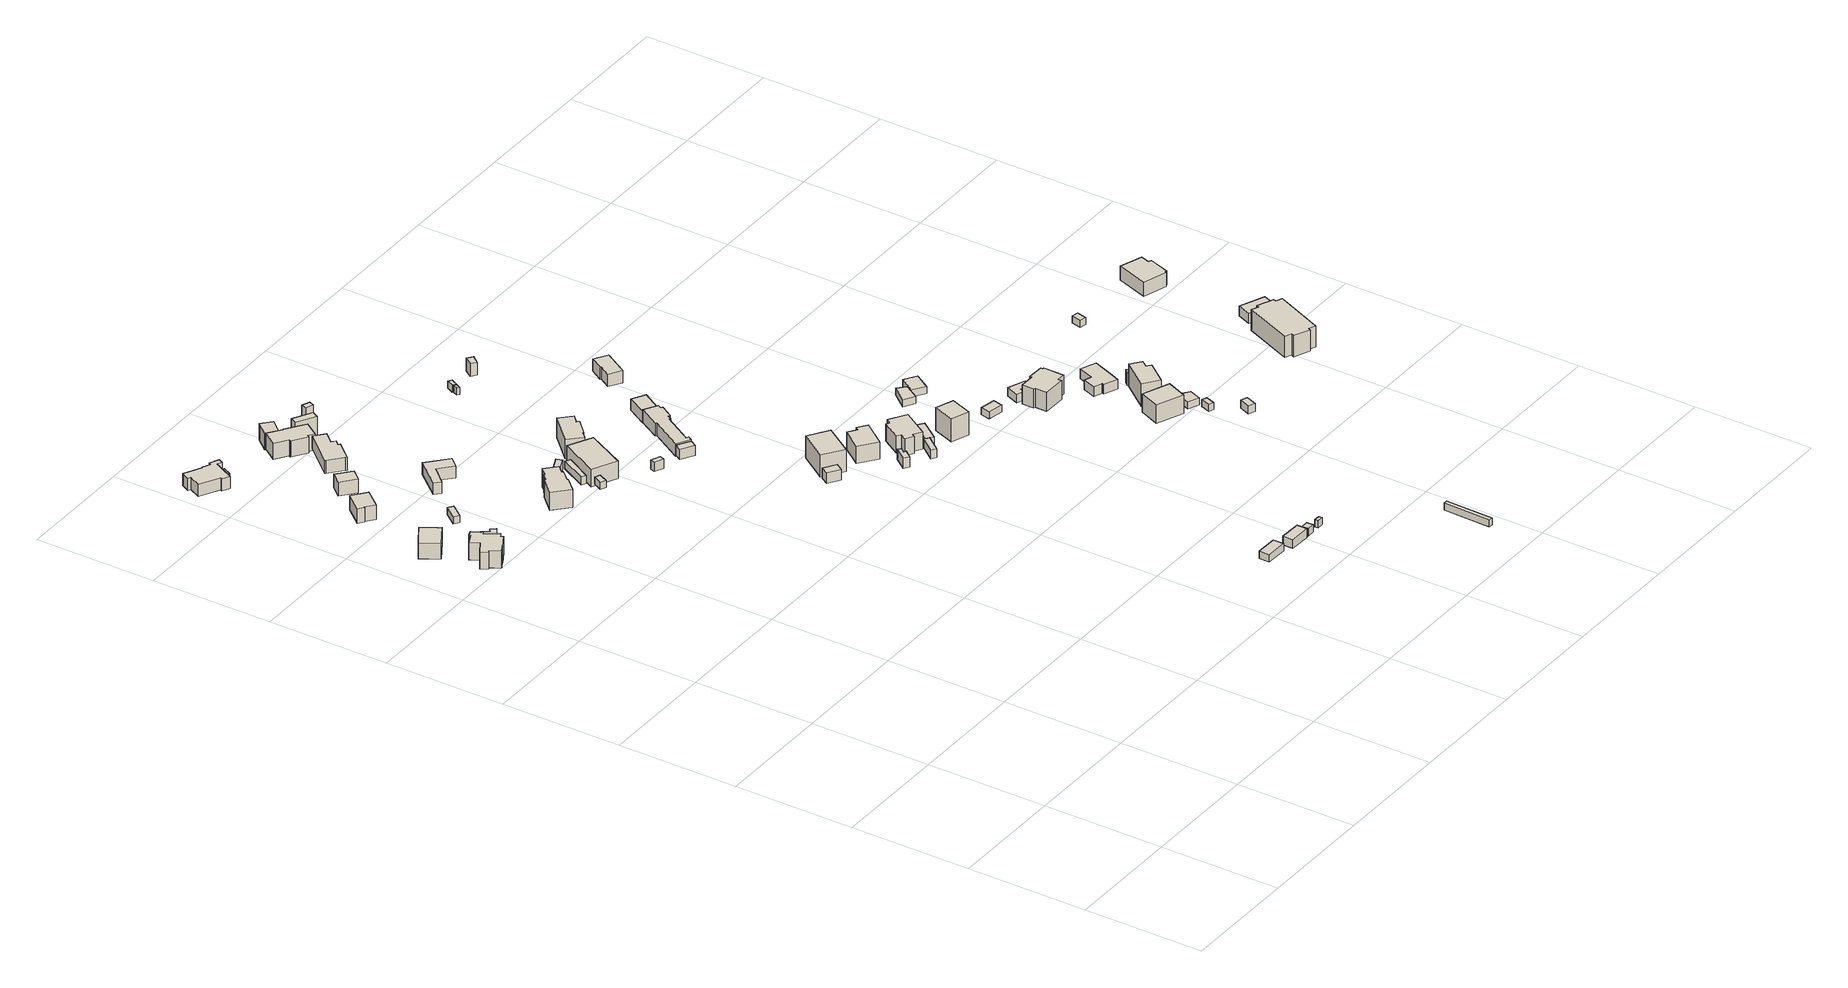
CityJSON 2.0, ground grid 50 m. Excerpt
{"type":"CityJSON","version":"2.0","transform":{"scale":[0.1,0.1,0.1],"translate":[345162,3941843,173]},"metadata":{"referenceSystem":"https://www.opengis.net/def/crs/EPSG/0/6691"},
"CityObjects":{
"building1":{"type":"Building","attributes":{"usage":"411","measuredHeight":7.3,"storeysAboveGround":2,"BuildingIDAttribute.prefecture":"14","BuildingIDAttribute.city":"14151","BuildingDetailAttribute.totalFloorArea":168.56,"BuildingDetailAttribute.buildingFootprintArea":84.28,"BuildingDetailAttribute.buildingStructureType":"610","BuildingDetailAttribute.buildingStructureOrgType":"2","BuildingDetailAttribute.orgUsage":"10","BuildingDetailAttribute.surveyYear":2015,"BuildingLandSlideRiskAttribute.description":"1","BuildingLandSlideRiskAttribute.areaType":"1"},"geometry":[{"type":"Solid","lod":"1","boundaries":[[[[0,1,2,3]],[[2,4,5,3]],[[1,6,4,2]],[[0,7,6,1]],[[3,5,7,0]],[[4,6,7,5]]]]}]},
"building2":{"type":"Building","attributes":{"usage":"411","measuredHeight":8.9,"storeysAboveGround":2,"BuildingIDAttribute.prefecture":"14","BuildingIDAttribute.city":"14151","BuildingDetailAttribute.totalFloorArea":211.39,"BuildingDetailAttribute.buildingFootprintArea":105.69,"BuildingDetailAttribute.buildingStructureType":"601","BuildingDetailAttribute.buildingStructureOrgType":"1","BuildingDetailAttribute.orgUsage":"10","BuildingDetailAttribute.surveyYear":2015,"BuildingLandSlideRiskAttribute.description":"1","BuildingLandSlideRiskAttribute.areaType":"1"},"geometry":[{"type":"Solid","lod":"1","boundaries":[[[[8,9,10,11,12,13,14,15,16,17,18,19,20,21,22,23,24]],[[23,25,26,24]],[[22,27,25,23]],[[21,28,27,22]],[[20,29,28,21]],[[19,30,29,20]],[[18,31,30,19]],[[17,32,31,18]],[[16,33,32,17]],[[15,34,33,16]],[[14,35,34,15]],[[13,36,35,14]],[[12,37,36,13]],[[11,38,37,12]],[[10,39,38,11]],[[9,40,39,10]],[[8,41,40,9]],[[24,26,41,8]],[[25,27,28,29,30,31,32,33,34,35,36,37,38,39,40,41,26]]]]}]},
"building3":{"type":"Building","attributes":{"usage":"401","measuredHeight":3.4,"storeysAboveGround":1,"BuildingIDAttribute.prefecture":"14","BuildingIDAttribute.city":"14151","BuildingDetailAttribute.totalFloorArea":47.27,"BuildingDetailAttribute.buildingFootprintArea":47.27,"BuildingDetailAttribute.buildingStructureType":"610","BuildingDetailAttribute.buildingStructureOrgType":"2","BuildingDetailAttribute.orgUsage":"61","BuildingDetailAttribute.surveyYear":2015,"BuildingLandSlideRiskAttribute.description":"1","BuildingLandSlideRiskAttribute.areaType":"1"},"geometry":[{"type":"Solid","lod":"1","boundaries":[[[[42,43,44,45,46,47,48,49,50,51,52]],[[51,53,54,52]],[[50,55,53,51]],[[49,56,55,50]],[[48,57,56,49]],[[47,58,57,48]],[[46,59,58,47]],[[45,60,59,46]],[[44,61,60,45]],[[43,62,61,44]],[[42,63,62,43]],[[52,54,63,42]],[[53,55,56,57,58,59,60,61,62,63,54]]]]}]},
"building4":{"type":"Building","attributes":{"usage":"451","measuredHeight":6.9,"storeysAboveGround":1,"BuildingIDAttribute.prefecture":"14","BuildingIDAttribute.city":"14151","BuildingDetailAttribute.totalFloorArea":64.64,"BuildingDetailAttribute.buildingFootprintArea":64.64,"BuildingDetailAttribute.buildingStructureType":"601","BuildingDetailAttribute.buildingStructureOrgType":"1","BuildingDetailAttribute.orgUsage":"200","BuildingDetailAttribute.surveyYear":2015,"BuildingLandSlideRiskAttribute.description":"1","BuildingLandSlideRiskAttribute.areaType":"1"},"geometry":[{"type":"Solid","lod":"1","boundaries":[[[[64,65,66,67,68,69]],[[68,70,71,69]],[[67,72,70,68]],[[66,73,72,67]],[[65,74,73,66]],[[64,75,74,65]],[[69,71,75,64]],[[70,72,73,74,75,71]]]]}]},
"building5":{"type":"Building","attributes":{"usage":"411","measuredHeight":6.3,"storeysAboveGround":1,"BuildingIDAttribute.prefecture":"14","BuildingIDAttribute.city":"14151","BuildingDetailAttribute.totalFloorArea":133.34,"BuildingDetailAttribute.buildingFootprintArea":133.34,"BuildingDetailAttribute.buildingStructureType":"601","BuildingDetailAttribute.buildingStructureOrgType":"1","BuildingDetailAttribute.orgUsage":"10","BuildingDetailAttribute.surveyYear":2015,"BuildingRiverFloodingRiskAttribute.description":"6","BuildingRiverFloodingRiskAttribute.rankOrg":"1","BuildingRiverFloodingRiskAttribute.depth":0.282,"BuildingRiverFloodingRiskAttribute.adminType":"2","BuildingRiverFloodingRiskAttribute.scale":"2"},"geometry":[{"type":"Solid","lod":"1","boundaries":[[[[76,77,78,79,80,81,82,83,84,85,86,87,88,89]],[[88,90,91,89]],[[87,92,90,88]],[[86,93,92,87]],[[85,94,93,86]],[[84,95,94,85]],[[83,96,95,84]],[[82,97,96,83]],[[81,98,97,82]],[[80,99,98,81]],[[79,100,99,80]],[[78,101,100,79]],[[77,102,101,78]],[[76,103,102,77]],[[89,91,103,76]],[[90,92,93,94,95,96,97,98,99,100,101,102,103,91]]]]}]},
"building6":{"type":"Building","attributes":{"BuildingIDAttribute.prefecture":"14","BuildingIDAttribute.city":"14151","BuildingDetailAttribute.surveyYear":2015,"BuildingLandSlideRiskAttribute.description":"1","BuildingLandSlideRiskAttribute.areaType":"1"},"geometry":[{"type":"Solid","lod":"1","boundaries":[[[[104,105,106,107]],[[106,108,109,107]],[[105,110,108,106]],[[104,111,110,105]],[[107,109,111,104]],[[108,110,111,109]]]]}]},
"building7":{"type":"Building","attributes":{"BuildingIDAttribute.prefecture":"14","BuildingIDAttribute.city":"14151","BuildingDetailAttribute.surveyYear":2015,"BuildingRiverFloodingRiskAttribute.description":"6","BuildingRiverFloodingRiskAttribute.rankOrg":"1","BuildingRiverFloodingRiskAttribute.depth":0.252,"BuildingRiverFloodingRiskAttribute.adminType":"2","BuildingRiverFloodingRiskAttribute.scale":"2"},"geometry":[{"type":"Solid","lod":"1","boundaries":[[[[112,113,114,115]],[[114,116,117,115]],[[113,118,116,114]],[[112,119,118,113]],[[115,117,119,112]],[[116,118,119,117]]]]}]},
"building8":{"type":"Building","attributes":{"measuredHeight":6.4,"BuildingIDAttribute.prefecture":"14","BuildingIDAttribute.city":"14151","BuildingDetailAttribute.surveyYear":2015},"geometry":[{"type":"Solid","lod":"1","boundaries":[[[[120,121,122,123]],[[122,124,125,123]],[[121,126,124,122]],[[120,127,126,121]],[[123,125,127,120]],[[124,126,127,125]]]]}]},
"building9":{"type":"Building","attributes":{"usage":"431","measuredHeight":5.5,"storeysAboveGround":1,"BuildingIDAttribute.prefecture":"14","BuildingIDAttribute.city":"14151","BuildingDetailAttribute.totalFloorArea":86.77,"BuildingDetailAttribute.buildingFootprintArea":86.77,"BuildingDetailAttribute.buildingStructureType":"601","BuildingDetailAttribute.buildingStructureOrgType":"1","BuildingDetailAttribute.orgUsage":"143","BuildingDetailAttribute.surveyYear":2015},"geometry":[{"type":"Solid","lod":"1","boundaries":[[[[128,129,130,131,132,133]],[[132,134,135,133]],[[131,136,134,132]],[[130,137,136,131]],[[129,138,137,130]],[[128,139,138,129]],[[133,135,139,128]],[[134,136,137,138,139,135]]]]}]},
"building10":{"type":"Building","attributes":{"usage":"413","measuredHeight":9.4,"storeysAboveGround":2,"BuildingIDAttribute.prefecture":"14","BuildingIDAttribute.city":"14151","BuildingDetailAttribute.totalFloorArea":205.8,"BuildingDetailAttribute.buildingFootprintArea":102.9,"BuildingDetailAttribute.buildingStructureType":"601","BuildingDetailAttribute.buildingStructureOrgType":"1","BuildingDetailAttribute.orgUsage":"30","BuildingDetailAttribute.surveyYear":2015},"geometry":[{"type":"Solid","lod":"1","boundaries":[[[[140,141,142,143,144,145,146,147,148,149,150,151]],[[150,152,153,151]],[[149,154,152,150]],[[148,155,154,149]],[[147,156,155,148]],[[146,157,156,147]],[[145,158,157,146]],[[144,159,158,145]],[[143,160,159,144]],[[142,161,160,143]],[[141,162,161,142]],[[140,163,162,141]],[[151,153,163,140]],[[152,154,155,156,157,158,159,160,161,162,163,153]]]]}]},
"building11":{"type":"Building","attributes":{"measuredHeight":6,"BuildingIDAttribute.prefecture":"14","BuildingIDAttribute.city":"14151","BuildingDetailAttribute.surveyYear":2015,"BuildingRiverFloodingRiskAttribute.description":"6","BuildingRiverFloodingRiskAttribute.rankOrg":"1","BuildingRiverFloodingRiskAttribute.depth":0.01,"BuildingRiverFloodingRiskAttribute.adminType":"2","BuildingRiverFloodingRiskAttribute.scale":"2"},"geometry":[{"type":"Solid","lod":"1","boundaries":[[[[164,165,166,167,168,169,170,171,172,173]],[[172,174,175,173]],[[171,176,174,172]],[[170,177,176,171]],[[169,178,177,170]],[[168,179,178,169]],[[167,180,179,168]],[[166,181,180,167]],[[165,182,181,166]],[[164,183,182,165]],[[173,175,183,164]],[[174,176,177,178,179,180,181,182,183,175]]]]}]},
"building12":{"type":"Building","attributes":{"measuredHeight":7.4,"BuildingIDAttribute.prefecture":"14","BuildingIDAttribute.city":"14151","BuildingDetailAttribute.surveyYear":2015,"BuildingRiverFloodingRiskAttribute.description":"6","BuildingRiverFloodingRiskAttribute.rankOrg":"1","BuildingRiverFloodingRiskAttribute.depth":0.0436,"BuildingRiverFloodingRiskAttribute.adminType":"2","BuildingRiverFloodingRiskAttribute.scale":"1"},"geometry":[{"type":"Solid","lod":"1","boundaries":[[[[184,185,186,187,188,189,190,191,192,193,194]],[[193,195,196,194]],[[192,197,195,193]],[[191,198,197,192]],[[190,199,198,191]],[[189,200,199,190]],[[188,201,200,189]],[[187,202,201,188]],[[186,203,202,187]],[[185,204,203,186]],[[184,205,204,185]],[[194,196,205,184]],[[195,197,198,199,200,201,202,203,204,205,196]]]]}]},
"building13":{"type":"Building","attributes":{"measuredHeight":7.1,"BuildingIDAttribute.prefecture":"14","BuildingIDAttribute.city":"14151","BuildingDetailAttribute.surveyYear":2015,"BuildingRiverFloodingRiskAttribute.description":"6","BuildingRiverFloodingRiskAttribute.rankOrg":"2","BuildingRiverFloodingRiskAttribute.depth":1.43,"BuildingRiverFloodingRiskAttribute.adminType":"2","BuildingRiverFloodingRiskAttribute.scale":"1","BuildingRiverFloodingRiskAttribute.duration":0.217},"geometry":[{"type":"Solid","lod":"1","boundaries":[[[[206,207,208,209]],[[208,210,211,209]],[[207,212,210,208]],[[206,213,212,207]],[[209,211,213,206]],[[210,212,213,211]]]]}]},
"building14":{"type":"Building","attributes":{"measuredHeight":3.4,"BuildingIDAttribute.prefecture":"14","BuildingIDAttribute.city":"14151","BuildingDetailAttribute.surveyYear":2015},"geometry":[{"type":"Solid","lod":"1","boundaries":[[[[214,215,216,217]],[[216,218,219,217]],[[215,220,218,216]],[[214,221,220,215]],[[217,219,221,214]],[[218,220,221,219]]]]}]},
"building15":{"type":"Building","attributes":{"usage":"422","measuredHeight":3.2,"storeysAboveGround":1,"BuildingIDAttribute.prefecture":"14","BuildingIDAttribute.city":"14151","BuildingDetailAttribute.totalFloorArea":41.27,"BuildingDetailAttribute.buildingFootprintArea":41.27,"BuildingDetailAttribute.buildingStructureType":"610","BuildingDetailAttribute.buildingStructureOrgType":"2","BuildingDetailAttribute.orgUsage":"131","BuildingDetailAttribute.surveyYear":2015},"geometry":[{"type":"Solid","lod":"1","boundaries":[[[[222,223,224,225]],[[224,226,227,225]],[[223,228,226,224]],[[222,229,228,223]],[[225,227,229,222]],[[226,228,229,227]]]]}]},
"building16":{"type":"Building","attributes":{"measuredHeight":4.1,"BuildingIDAttribute.prefecture":"14","BuildingIDAttribute.city":"14151","BuildingDetailAttribute.surveyYear":2015},"geometry":[{"type":"Solid","lod":"1","boundaries":[[[[230,231,232,233]],[[232,234,235,233]],[[231,236,234,232]],[[230,237,236,231]],[[233,235,237,230]],[[234,236,237,235]]]]}]},
"building17":{"type":"Building","attributes":{"measuredHeight":4.4,"BuildingIDAttribute.prefecture":"14","BuildingIDAttribute.city":"14151","BuildingDetailAttribute.surveyYear":2015},"geometry":[{"type":"Solid","lod":"1","boundaries":[[[[238,239,240,241]],[[240,242,243,241]],[[239,244,242,240]],[[238,245,244,239]],[[241,243,245,238]],[[242,244,245,243]]]]}]},
"building18":{"type":"Building","attributes":{"measuredHeight":8.5,"BuildingIDAttribute.prefecture":"14","BuildingIDAttribute.city":"14151","BuildingDetailAttribute.surveyYear":2015,"BuildingRiverFloodingRiskAttribute.description":"6","BuildingRiverFloodingRiskAttribute.rankOrg":"2","BuildingRiverFloodingRiskAttribute.depth":1.9,"BuildingRiverFloodingRiskAttribute.adminType":"2","BuildingRiverFloodingRiskAttribute.scale":"1","BuildingRiverFloodingRiskAttribute.duration":0.217},"geometry":[{"type":"Solid","lod":"1","boundaries":[[[[246,247,248,249]],[[248,250,251,249]],[[247,252,250,248]],[[246,253,252,247]],[[249,251,253,246]],[[250,252,253,251]]]]}]},
"building19":{"type":"Building","attributes":{"usage":"441","measuredHeight":8.4,"storeysAboveGround":1,"BuildingIDAttribute.prefecture":"14","BuildingIDAttribute.city":"14151","BuildingDetailAttribute.totalFloorArea":198.1,"BuildingDetailAttribute.buildingFootprintArea":198.1,"BuildingDetailAttribute.buildingStructureType":"610","BuildingDetailAttribute.buildingStructureOrgType":"2","BuildingDetailAttribute.orgUsage":"171","BuildingDetailAttribute.surveyYear":2015},"geometry":[{"type":"Solid","lod":"1","boundaries":[[[[254,255,256,257]],[[256,258,259,257]],[[255,260,258,256]],[[254,261,260,255]],[[257,259,261,254]],[[258,260,261,259]]]]}]},
"building20":{"type":"Building","attributes":{"usage":"422","measuredHeight":4,"storeysAboveGround":1,"BuildingIDAttribute.prefecture":"14","BuildingIDAttribute.city":"14151","BuildingDetailAttribute.totalFloorArea":38.6,"BuildingDetailAttribute.buildingFootprintArea":38.6,"BuildingDetailAttribute.buildingStructureType":"610","BuildingDetailAttribute.buildingStructureOrgType":"2","BuildingDetailAttribute.orgUsage":"131","BuildingDetailAttribute.surveyYear":2015},"geometry":[{"type":"Solid","lod":"1","boundaries":[[[[262,263,264,265]],[[264,266,267,265]],[[263,268,266,264]],[[262,269,268,263]],[[265,267,269,262]],[[266,268,269,267]]]]}]},
"building21":{"type":"Building","attributes":{"measuredHeight":4.1,"BuildingIDAttribute.prefecture":"14","BuildingIDAttribute.city":"14151","BuildingDetailAttribute.surveyYear":2015},"geometry":[{"type":"Solid","lod":"1","boundaries":[[[[270,271,272,273]],[[272,274,275,273]],[[271,276,274,272]],[[270,277,276,271]],[[273,275,277,270]],[[274,276,277,275]]]]}]},
"building22":{"type":"Building","attributes":{"measuredHeight":3.9,"BuildingIDAttribute.prefecture":"14","BuildingIDAttribute.city":"14151","BuildingDetailAttribute.surveyYear":2015},"geometry":[{"type":"Solid","lod":"1","boundaries":[[[[278,279,280,281]],[[280,282,283,281]],[[279,284,282,280]],[[278,285,284,279]],[[281,283,285,278]],[[282,284,285,283]]]]}]},
"building23":{"type":"Building","attributes":{"measuredHeight":4.7,"BuildingIDAttribute.prefecture":"14","BuildingIDAttribute.city":"14151","BuildingDetailAttribute.surveyYear":2015,"BuildingRiverFloodingRiskAttribute.description":"6","BuildingRiverFloodingRiskAttribute.rankOrg":"2","BuildingRiverFloodingRiskAttribute.depth":2.92,"BuildingRiverFloodingRiskAttribute.adminType":"2","BuildingRiverFloodingRiskAttribute.scale":"1","BuildingRiverFloodingRiskAttribute.duration":0.217},"geometry":[{"type":"Solid","lod":"1","boundaries":[[[[286,287,288,289]],[[288,290,291,289]],[[287,292,290,288]],[[286,293,292,287]],[[289,291,293,286]],[[290,292,293,291]]]]}]},
"building24":{"type":"Building","attributes":{"usage":"411","measuredHeight":10.2,"storeysAboveGround":2,"BuildingIDAttribute.prefecture":"14","BuildingIDAttribute.city":"14151","BuildingDetailAttribute.totalFloorArea":176.01,"BuildingDetailAttribute.buildingFootprintArea":88,"BuildingDetailAttribute.buildingStructureType":"601","BuildingDetailAttribute.buildingStructureOrgType":"1","BuildingDetailAttribute.orgUsage":"10","BuildingDetailAttribute.surveyYear":2015},"geometry":[{"type":"Solid","lod":"1","boundaries":[[[[294,295,296,297,298,299,300,301]],[[300,302,303,301]],[[299,304,302,300]],[[298,305,304,299]],[[297,306,305,298]],[[296,307,306,297]],[[295,308,307,296]],[[294,309,308,295]],[[301,303,309,294]],[[302,304,305,306,307,308,309,303]]]]}]},
"building25":{"type":"Building","attributes":{"measuredHeight":3.1,"BuildingIDAttribute.prefecture":"14","BuildingIDAttribute.city":"14151","BuildingDetailAttribute.surveyYear":2015},"geometry":[{"type":"Solid","lod":"1","boundaries":[[[[310,311,312,313]],[[312,314,315,313]],[[311,316,314,312]],[[310,317,316,311]],[[313,315,317,310]],[[314,316,317,315]]]]}]},
"building26":{"type":"Building","attributes":{"usage":"411","measuredHeight":8.4,"storeysAboveGround":2,"BuildingIDAttribute.prefecture":"14","BuildingIDAttribute.city":"14151","BuildingDetailAttribute.totalFloorArea":35.05,"BuildingDetailAttribute.buildingFootprintArea":17.52,"BuildingDetailAttribute.buildingStructureType":"601","BuildingDetailAttribute.buildingStructureOrgType":"1","BuildingDetailAttribute.orgUsage":"10","BuildingDetailAttribute.surveyYear":2015},"geometry":[{"type":"Solid","lod":"1","boundaries":[[[[318,319,320,321]],[[320,322,323,321]],[[319,324,322,320]],[[318,325,324,319]],[[321,323,325,318]],[[322,324,325,323]]]]}]},
"building27":{"type":"Building","attributes":{"measuredHeight":4.6,"BuildingIDAttribute.prefecture":"14","BuildingIDAttribute.city":"14151","BuildingDetailAttribute.surveyYear":2015},"geometry":[{"type":"Solid","lod":"1","boundaries":[[[[326,327,328,329]],[[328,330,331,329]],[[327,332,330,328]],[[326,333,332,327]],[[329,331,333,326]],[[330,332,333,331]]]]}]},
"building28":{"type":"Building","attributes":{"usage":"411","measuredHeight":10.7,"storeysAboveGround":2,"BuildingIDAttribute.prefecture":"14","BuildingIDAttribute.city":"14151","BuildingDetailAttribute.totalFloorArea":232.84,"BuildingDetailAttribute.buildingFootprintArea":116.42,"BuildingDetailAttribute.buildingStructureType":"601","BuildingDetailAttribute.buildingStructureOrgType":"1","BuildingDetailAttribute.orgUsage":"10","BuildingDetailAttribute.surveyYear":2015},"geometry":[{"type":"Solid","lod":"1","boundaries":[[[[334,335,336,337]],[[336,338,339,337]],[[335,340,338,336]],[[334,341,340,335]],[[337,339,341,334]],[[338,340,341,339]]]]}]},
"building29":{"type":"Building","attributes":{"measuredHeight":5.7,"BuildingIDAttribute.prefecture":"14","BuildingIDAttribute.city":"14151","BuildingDetailAttribute.surveyYear":2015},"geometry":[{"type":"Solid","lod":"1","boundaries":[[[[342,343,344,345,346,347,348,349,350,351,352,353,354,355,356]],[[355,357,358,356]],[[354,359,357,355]],[[353,360,359,354]],[[352,361,360,353]],[[351,362,361,352]],[[350,363,362,351]],[[349,364,363,350]],[[348,365,364,349]],[[347,366,365,348]],[[346,367,366,347]],[[345,368,367,346]],[[344,369,368,345]],[[343,370,369,344]],[[342,371,370,343]],[[356,358,371,342]],[[357,359,360,361,362,363,364,365,366,367,368,369,370,371,358]]]]}]},
"building30":{"type":"Building","attributes":{"measuredHeight":10.9,"BuildingIDAttribute.prefecture":"14","BuildingIDAttribute.city":"14151","BuildingDetailAttribute.surveyYear":2015},"geometry":[{"type":"Solid","lod":"1","boundaries":[[[[372,373,374,375,376,377]],[[376,378,379,377]],[[375,380,378,376]],[[374,381,380,375]],[[373,382,381,374]],[[372,383,382,373]],[[377,379,383,372]],[[378,380,381,382,383,379]]]]}]},
"building31":{"type":"Building","attributes":{"BuildingIDAttribute.prefecture":"14","BuildingIDAttribute.city":"14151","BuildingDetailAttribute.surveyYear":2015},"geometry":[{"type":"Solid","lod":"1","boundaries":[[[[384,385,386,387]],[[386,388,389,387]],[[385,390,388,386]],[[384,391,390,385]],[[387,389,391,384]],[[388,390,391,389]]]]}]},
"building32":{"type":"Building","attributes":{"BuildingIDAttribute.prefecture":"14","BuildingIDAttribute.city":"14151","BuildingDetailAttribute.surveyYear":2015},"geometry":[{"type":"Solid","lod":"1","boundaries":[[[[392,393,394,395]],[[394,396,397,395]],[[393,398,396,394]],[[392,399,398,393]],[[395,397,399,392]],[[396,398,399,397]]]]}]},
"building33":{"type":"Building","attributes":{"usage":"411","measuredHeight":8.8,"storeysAboveGround":2,"BuildingIDAttribute.prefecture":"14","BuildingIDAttribute.city":"14151","BuildingDetailAttribute.totalFloorArea":168.04,"BuildingDetailAttribute.buildingFootprintArea":84.02,"BuildingDetailAttribute.buildingStructureType":"601","BuildingDetailAttribute.buildingStructureOrgType":"1","BuildingDetailAttribute.orgUsage":"10","BuildingDetailAttribute.surveyYear":2015},"geometry":[{"type":"Solid","lod":"1","boundaries":[[[[400,401,402,403,404,405]],[[404,406,407,405]],[[403,408,406,404]],[[402,409,408,403]],[[401,410,409,402]],[[400,411,410,401]],[[405,407,411,400]],[[406,408,409,410,411,407]]]]}]},
"building34":{"type":"Building","attributes":{"BuildingIDAttribute.prefecture":"14","BuildingIDAttribute.city":"14151","BuildingDetailAttribute.surveyYear":2015,"BuildingRiverFloodingRiskAttribute.description":"6","BuildingRiverFloodingRiskAttribute.rankOrg":"1","BuildingRiverFloodingRiskAttribute.depth":0.459,"BuildingRiverFloodingRiskAttribute.adminType":"2","BuildingRiverFloodingRiskAttribute.scale":"2"},"geometry":[{"type":"Solid","lod":"1","boundaries":[[[[412,413,414,415]],[[414,416,417,415]],[[413,418,416,414]],[[412,419,418,413]],[[415,417,419,412]],[[416,418,419,417]]]]}]},
"building35":{"type":"Building","attributes":{"measuredHeight":5.6,"BuildingIDAttribute.prefecture":"14","BuildingIDAttribute.city":"14151","BuildingDetailAttribute.surveyYear":2015},"geometry":[{"type":"Solid","lod":"1","boundaries":[[[[420,421,422,423]],[[422,424,425,423]],[[421,426,424,422]],[[420,427,426,421]],[[423,425,427,420]],[[424,426,427,425]]]]}]},
"building36":{"type":"Building","attributes":{"measuredHeight":6.1,"BuildingIDAttribute.prefecture":"14","BuildingIDAttribute.city":"14151","BuildingDetailAttribute.surveyYear":2015},"geometry":[{"type":"Solid","lod":"1","boundaries":[[[[428,429,430,431]],[[430,432,433,431]],[[429,434,432,430]],[[428,435,434,429]],[[431,433,435,428]],[[432,434,435,433]]]]}]},
"building37":{"type":"Building","attributes":{"usage":"413","measuredHeight":7.9,"storeysAboveGround":2,"BuildingIDAttribute.prefecture":"14","BuildingIDAttribute.city":"14151","BuildingDetailAttribute.totalFloorArea":211.28,"BuildingDetailAttribute.buildingFootprintArea":105.64,"BuildingDetailAttribute.buildingStructureType":"601","BuildingDetailAttribute.buildingStructureOrgType":"1","BuildingDetailAttribute.orgUsage":"30","BuildingDetailAttribute.surveyYear":2015},"geometry":[{"type":"Solid","lod":"1","boundaries":[[[[436,437,438,439,440,441,442,443,444,445]],[[444,446,447,445]],[[443,448,446,444]],[[442,449,448,443]],[[441,450,449,442]],[[440,451,450,441]],[[439,452,451,440]],[[438,453,452,439]],[[437,454,453,438]],[[436,455,454,437]],[[445,447,455,436]],[[446,448,449,450,451,452,453,454,455,447]]]]}]},
"building38":{"type":"Building","attributes":{"measuredHeight":5.2,"BuildingIDAttribute.prefecture":"14","BuildingIDAttribute.city":"14151","BuildingDetailAttribute.surveyYear":2015},"geometry":[{"type":"Solid","lod":"1","boundaries":[[[[456,457,458,459,460,461]],[[460,462,463,461]],[[459,464,462,460]],[[458,465,464,459]],[[457,466,465,458]],[[456,467,466,457]],[[461,463,467,456]],[[462,464,465,466,467,463]]]]}]},
"building39":{"type":"Building","attributes":{"measuredHeight":6.4,"BuildingIDAttribute.prefecture":"14","BuildingIDAttribute.city":"14151","BuildingDetailAttribute.surveyYear":2015,"BuildingRiverFloodingRiskAttribute.description":"6","BuildingRiverFloodingRiskAttribute.rankOrg":"1","BuildingRiverFloodingRiskAttribute.depth":0.197,"BuildingRiverFloodingRiskAttribute.adminType":"2","BuildingRiverFloodingRiskAttribute.scale":"1"},"geometry":[{"type":"Solid","lod":"1","boundaries":[[[[468,469,470,471]],[[470,472,473,471]],[[469,474,472,470]],[[468,475,474,469]],[[471,473,475,468]],[[472,474,475,473]]]]}]},
"building40":{"type":"Building","attributes":{"usage":"411","measuredHeight":10.7,"storeysAboveGround":2,"BuildingIDAttribute.prefecture":"14","BuildingIDAttribute.city":"14151","BuildingDetailAttribute.totalFloorArea":124.63,"BuildingDetailAttribute.buildingFootprintArea":62.32,"BuildingDetailAttribute.buildingStructureType":"601","BuildingDetailAttribute.buildingStructureOrgType":"1","BuildingDetailAttribute.orgUsage":"10","BuildingDetailAttribute.surveyYear":2015},"geometry":[{"type":"Solid","lod":"1","boundaries":[[[[476,477,478,479]],[[478,480,481,479]],[[477,482,480,478]],[[476,483,482,477]],[[479,481,483,476]],[[480,482,483,481]]]]}]},
"building41":{"type":"Building","attributes":{"measuredHeight":6.3,"BuildingIDAttribute.prefecture":"14","BuildingIDAttribute.city":"14151","BuildingDetailAttribute.surveyYear":2015,"BuildingRiverFloodingRiskAttribute.description":"6","BuildingRiverFloodingRiskAttribute.rankOrg":"1","BuildingRiverFloodingRiskAttribute.depth":0.26,"BuildingRiverFloodingRiskAttribute.adminType":"2","BuildingRiverFloodingRiskAttribute.scale":"2"},"geometry":[{"type":"Solid","lod":"1","boundaries":[[[[484,485,486,487,488,489]],[[488,490,491,489]],[[487,492,490,488]],[[486,493,492,487]],[[485,494,493,486]],[[484,495,494,485]],[[489,491,495,484]],[[490,492,493,494,495,491]]]]}]},
"building42":{"type":"Building","attributes":{"BuildingIDAttribute.prefecture":"14","BuildingIDAttribute.city":"14151","BuildingDetailAttribute.surveyYear":2015},"geometry":[{"type":"Solid","lod":"1","boundaries":[[[[496,497,498,499]],[[498,500,501,499]],[[497,502,500,498]],[[496,503,502,497]],[[499,501,503,496]],[[500,502,503,501]]]]}]},
"building43":{"type":"Building","attributes":{"BuildingIDAttribute.prefecture":"14","BuildingIDAttribute.city":"14151","BuildingDetailAttribute.surveyYear":2015},"geometry":[{"type":"Solid","lod":"1","boundaries":[[[[504,505,506,507]],[[506,508,509,507]],[[505,510,508,506]],[[504,511,510,505]],[[507,509,511,504]],[[508,510,511,509]]]]}]},
"building44":{"type":"Building","attributes":{"usage":"431","storeysAboveGround":1,"BuildingIDAttribute.prefecture":"14","BuildingIDAttribute.city":"14151","BuildingDetailAttribute.totalFloorArea":104.48,"BuildingDetailAttribute.buildingFootprintArea":104.48,"BuildingDetailAttribute.buildingStructureType":"601","BuildingDetailAttribute.buildingStructureOrgType":"1","BuildingDetailAttribute.orgUsage":"143","BuildingDetailAttribute.surveyYear":2015,"BuildingRiverFloodingRiskAttribute.description":"6","BuildingRiverFloodingRiskAttribute.rankOrg":"1","BuildingRiverFloodingRiskAttribute.depth":0.068,"BuildingRiverFloodingRiskAttribute.adminType":"2","BuildingRiverFloodingRiskAttribute.scale":"2"},"geometry":[{"type":"Solid","lod":"1","boundaries":[[[[512,513,514,515]],[[514,516,517,515]],[[513,518,516,514]],[[512,519,518,513]],[[515,517,519,512]],[[516,518,519,517]]]]}]},
"building45":{"type":"Building","attributes":{"usage":"411","measuredHeight":4.1,"storeysAboveGround":1,"BuildingIDAttribute.prefecture":"14","BuildingIDAttribute.city":"14151","BuildingDetailAttribute.totalFloorArea":33.32,"BuildingDetailAttribute.buildingFootprintArea":33.32,"BuildingDetailAttribute.buildingStructureType":"601","BuildingDetailAttribute.buildingStructureOrgType":"1","BuildingDetailAttribute.orgUsage":"10","BuildingDetailAttribute.surveyYear":2015},"geometry":[{"type":"Solid","lod":"1","boundaries":[[[[520,521,522,523,524,525]],[[524,526,527,525]],[[523,528,526,524]],[[522,529,528,523]],[[521,530,529,522]],[[520,531,530,521]],[[525,527,531,520]],[[526,528,529,530,531,527]]]]}]},
"building46":{"type":"Building","attributes":{"usage":"411","measuredHeight":9.8,"storeysAboveGround":2,"BuildingIDAttribute.prefecture":"14","BuildingIDAttribute.city":"14151","BuildingDetailAttribute.totalFloorArea":231.82,"BuildingDetailAttribute.buildingFootprintArea":115.91,"BuildingDetailAttribute.buildingStructureType":"601","BuildingDetailAttribute.buildingStructureOrgType":"1","BuildingDetailAttribute.orgUsage":"10","BuildingDetailAttribute.surveyYear":2015},"geometry":[{"type":"Solid","lod":"1","boundaries":[[[[532,533,534,535,536,537,538,539,540,541,542,543]],[[542,544,545,543]],[[541,546,544,542]],[[540,547,546,541]],[[539,548,547,540]],[[538,549,548,539]],[[537,550,549,538]],[[536,551,550,537]],[[535,552,551,536]],[[534,553,552,535]],[[533,554,553,534]],[[532,555,554,533]],[[543,545,555,532]],[[544,546,547,548,549,550,551,552,553,554,555,545]]]]}]},
"building47":{"type":"Building","attributes":{"usage":"411","measuredHeight":8.2,"storeysAboveGround":2,"BuildingIDAttribute.prefecture":"14","BuildingIDAttribute.city":"14151","BuildingDetailAttribute.totalFloorArea":210.04,"BuildingDetailAttribute.buildingFootprintArea":105.02,"BuildingDetailAttribute.buildingStructureType":"610","BuildingDetailAttribute.buildingStructureOrgType":"2","BuildingDetailAttribute.orgUsage":"10","BuildingDetailAttribute.surveyYear":2015},"geometry":[{"type":"Solid","lod":"1","boundaries":[[[[556,557,558,559]],[[558,560,561,559]],[[557,562,560,558]],[[556,563,562,557]],[[559,561,563,556]],[[560,562,563,561]]]]}]},
"building48":{"type":"Building","attributes":{"BuildingIDAttribute.prefecture":"14","BuildingIDAttribute.city":"14151","BuildingDetailAttribute.surveyYear":2015},"geometry":[{"type":"Solid","lod":"1","boundaries":[[[[564,565,566,567]],[[566,568,569,567]],[[565,570,568,566]],[[564,571,570,565]],[[567,569,571,564]],[[568,570,571,569]]]]}]},
"building49":{"type":"Building","attributes":{"BuildingIDAttribute.prefecture":"14","BuildingIDAttribute.city":"14151","BuildingDetailAttribute.surveyYear":2015},"geometry":[{"type":"Solid","lod":"1","boundaries":[[[[572,573,574,575]],[[574,576,577,575]],[[573,578,576,574]],[[572,579,578,573]],[[575,577,579,572]],[[576,578,579,577]]]]}]},
"building50":{"type":"Building","attributes":{"usage":"411","measuredHeight":11.5,"storeysAboveGround":3,"BuildingIDAttribute.prefecture":"14","BuildingIDAttribute.city":"14151","BuildingDetailAttribute.totalFloorArea":229.24,"BuildingDetailAttribute.buildingFootprintArea":76.41,"BuildingDetailAttribute.buildingStructureType":"601","BuildingDetailAttribute.buildingStructureOrgType":"1","BuildingDetailAttribute.orgUsage":"10","BuildingDetailAttribute.surveyYear":2015},"geometry":[{"type":"Solid","lod":"1","boundaries":[[[[580,581,582,583,584,585]],[[584,586,587,585]],[[583,588,586,584]],[[582,589,588,583]],[[581,590,589,582]],[[580,591,590,581]],[[585,587,591,580]],[[586,588,589,590,591,587]]]]}]},
"building51":{"type":"Building","attributes":{"usage":"451","measuredHeight":3.8,"storeysAboveGround":1,"BuildingIDAttribute.prefecture":"14","BuildingIDAttribute.city":"14151","BuildingDetailAttribute.totalFloorArea":14.79,"BuildingDetailAttribute.buildingFootprintArea":14.79,"BuildingDetailAttribute.buildingStructureType":"610","BuildingDetailAttribute.buildingStructureOrgType":"2","BuildingDetailAttribute.orgUsage":"200","BuildingDetailAttribute.surveyYear":2015},"geometry":[{"type":"Solid","lod":"1","boundaries":[[[[592,593,594,595]],[[594,596,597,595]],[[593,598,596,594]],[[592,599,598,593]],[[595,597,599,592]],[[596,598,599,597]]]]}]},
"building52":{"type":"Building","attributes":{"usage":"411","measuredHeight":5.4,"storeysAboveGround":1,"BuildingIDAttribute.prefecture":"14","BuildingIDAttribute.city":"14151","BuildingDetailAttribute.totalFloorArea":111.87,"BuildingDetailAttribute.buildingFootprintArea":111.87,"BuildingDetailAttribute.buildingStructureType":"601","BuildingDetailAttribute.buildingStructureOrgType":"1","BuildingDetailAttribute.orgUsage":"10","BuildingDetailAttribute.surveyYear":2015},"geometry":[{"type":"Solid","lod":"1","boundaries":[[[[600,601,602,603,604,605,606,607,608,609]],[[608,610,611,609]],[[607,612,610,608]],[[606,613,612,607]],[[605,614,613,606]],[[604,615,614,605]],[[603,616,615,604]],[[602,617,616,603]],[[601,618,617,602]],[[600,619,618,601]],[[609,611,619,600]],[[610,612,613,614,615,616,617,618,619,611]]]]}]},
"building53":{"type":"Building","attributes":{"measuredHeight":6.7,"BuildingIDAttribute.prefecture":"14","BuildingIDAttribute.city":"14151","BuildingDetailAttribute.surveyYear":2015},"geometry":[{"type":"Solid","lod":"1","boundaries":[[[[620,621,622,623]],[[622,624,625,623]],[[621,626,624,622]],[[620,627,626,621]],[[623,625,627,620]],[[624,626,627,625]]]]}]},
"building54":{"type":"Building","attributes":{"BuildingIDAttribute.prefecture":"14","BuildingIDAttribute.city":"14151","BuildingDetailAttribute.surveyYear":2015},"geometry":[{"type":"Solid","lod":"1","boundaries":[[[[628,629,630,631]],[[630,632,633,631]],[[629,634,632,630]],[[628,635,634,629]],[[631,633,635,628]],[[632,634,635,633]]]]}]},
"building55":{"type":"Building","attributes":{"usage":"422","measuredHeight":9.4,"storeysAboveGround":3,"BuildingIDAttribute.prefecture":"14","BuildingIDAttribute.city":"14151","BuildingDetailAttribute.totalFloorArea":954.98,"BuildingDetailAttribute.buildingFootprintArea":318.32,"BuildingDetailAttribute.buildingStructureType":"610","BuildingDetailAttribute.buildingStructureOrgType":"2","BuildingDetailAttribute.orgUsage":"131","BuildingDetailAttribute.surveyYear":2015},"geometry":[{"type":"Solid","lod":"1","boundaries":[[[[636,637,638,639,640,641,642,643,644,645,646,647]],[[646,648,649,647]],[[645,650,648,646]],[[644,651,650,645]],[[643,652,651,644]],[[642,653,652,643]],[[641,654,653,642]],[[640,655,654,641]],[[639,656,655,640]],[[638,657,656,639]],[[637,658,657,638]],[[636,659,658,637]],[[647,649,659,636]],[[648,650,651,652,653,654,655,656,657,658,659,649]]]]}]},
"building56":{"type":"Building","attributes":{"usage":"422","measuredHeight":4.8,"storeysAboveGround":1,"BuildingIDAttribute.prefecture":"14","BuildingIDAttribute.city":"14151","BuildingDetailAttribute.totalFloorArea":74.09,"BuildingDetailAttribute.buildingFootprintArea":74.09,"BuildingDetailAttribute.buildingStructureType":"610","BuildingDetailAttribute.buildingStructureOrgType":"2","BuildingDetailAttribute.orgUsage":"131","BuildingDetailAttribute.surveyYear":2015},"geometry":[{"type":"Solid","lod":"1","boundaries":[[[[660,661,662,663]],[[662,664,665,663]],[[661,666,664,662]],[[660,667,666,661]],[[663,665,667,660]],[[664,666,667,665]]]]}]},
"building57":{"type":"Building","attributes":{"usage":"411","measuredHeight":6.7,"storeysAboveGround":1,"BuildingIDAttribute.prefecture":"14","BuildingIDAttribute.city":"14151","BuildingDetailAttribute.totalFloorArea":146.56,"BuildingDetailAttribute.buildingFootprintArea":146.56,"BuildingDetailAttribute.buildingStructureType":"601","BuildingDetailAttribute.buildingStructureOrgType":"1","BuildingDetailAttribute.orgUsage":"10","BuildingDetailAttribute.surveyYear":2015},"geometry":[{"type":"Solid","lod":"1","boundaries":[[[[668,669,670,671,672,673,674,675]],[[674,676,677,675]],[[673,678,676,674]],[[672,679,678,673]],[[671,680,679,672]],[[670,681,680,671]],[[669,682,681,670]],[[668,683,682,669]],[[675,677,683,668]],[[676,678,679,680,681,682,683,677]]]]}]}
},
"vertices":[
[148,3285,66],[192,3213,66],[103,3158,66],[59,3229,66],[103,3158,133],[59,3229,133],[192,3213,133],[148,3285,133],
[200,2957,67],[199,2960,67],[171,2943,67],[146,2983,67],[139,2978,67],[122,3006,67],[173,3037,67],[151,3072,67],[197,3094,67],[195,3100,67],[218,3109,67],[236,3075,67],[241,3069,67],[232,3062,67],[266,3010,67],[251,3000,67],[256,2991,67],[251,3000,139],[256,2991,139],[266,3010,139],[232,3062,139],[241,3069,139],[236,3075,139],[218,3109,139],[195,3100,139],[197,3094,139],[151,3072,139],[173,3037,139],[122,3006,139],[139,2978,139],[146,2983,139],[171,2943,139],[199,2960,139],[200,2957,139],
[314,3087,65],[328,3097,65],[342,3077,65],[309,3054,65],[312,3050,65],[280,3028,65],[275,3036,65],[267,3030,65],[241,3069,65],[236,3075,65],[294,3115,65],[236,3075,96],[294,3115,96],[241,3069,96],[267,3030,96],[275,3036,96],[280,3028,96],[312,3050,96],[309,3054,96],[342,3077,96],[328,3097,96],[314,3087,96],
[210,3621,56],[265,3575,56],[208,3507,56],[174,3535,56],[171,3531,56],[150,3549,56],[171,3531,118],[150,3549,118],[174,3535,118],[208,3507,118],[265,3575,118],[210,3621,118],
[109,4069,44],[78,4084,44],[83,4093,44],[1,4135,44],[26,4183,44],[15,4189,44],[33,4222,44],[105,4185,44],[107,4188,44],[139,4172,44],[144,4182,44],[182,4163,44],[171,4143,44],[152,4153,44],[171,4143,95],[152,4153,95],[182,4163,95],[144,4182,95],[139,4172,95],[107,4188,95],[105,4185,95],[33,4222,95],[15,4189,95],[26,4183,95],[1,4135,95],[83,4093,95],[78,4084,95],[109,4069,95],
[346,3238,63],[326,3254,63],[367,3306,63],[387,3290,63],[367,3306,93],[387,3290,93],[326,3254,93],[346,3238,93],
[154,4137,47],[166,4132,47],[149,4096,47],[137,4102,47],[149,4096,77],[137,4102,77],[166,4132,77],[154,4137,77],
[326,3660,53],[268,3710,53],[305,3753,53],[363,3703,53],[305,3753,111],[363,3703,111],[268,3710,111],[326,3660,111],
[561,3539,48],[643,3466,48],[607,3426,48],[552,3477,48],[492,3411,48],[469,3432,48],[492,3411,98],[469,3432,98],[552,3477,98],[607,3426,98],[643,3466,98],[561,3539,98],
[673,2967,48],[612,3025,48],[673,3090,48],[677,3086,48],[700,3110,48],[704,3107,48],[730,3135,48],[775,3093,48],[749,3065,48],[754,3060,48],[718,3021,48],[721,3018,48],[718,3021,124],[721,3018,124],[754,3060,124],[749,3065,124],[775,3093,124],[730,3135,124],[704,3107,124],[700,3110,124],[677,3086,124],[673,3090,124],[612,3025,124],[673,2967,124],
[439,3782,45],[434,3787,45],[379,3835,45],[376,3838,45],[490,3967,45],[531,3931,45],[495,3890,45],[510,3877,45],[493,3858,45],[500,3852,45],[493,3858,100],[500,3852,100],[510,3877,100],[495,3890,100],[531,3931,100],[490,3967,100],[376,3838,100],[379,3835,100],[434,3787,100],[439,3782,100],
[548,4024,32],[507,3965,32],[484,3981,32],[477,3972,32],[420,4012,32],[418,4013,32],[423,4021,32],[372,4056,32],[414,4116,32],[469,4077,32],[470,4078,32],[469,4077,100],[470,4078,100],[414,4116,100],[372,4056,100],[423,4021,100],[418,4013,100],[420,4012,100],[477,3972,100],[484,3981,100],[507,3965,100],[548,4024,100],
[458,4089,22],[419,4124,22],[466,4177,22],[506,4141,22],[466,4177,92],[506,4141,92],[419,4124,92],[458,4089,92],
[835,2930,59],[813,2940,59],[831,2977,59],[853,2967,59],[831,2977,89],[853,2967,89],[813,2940,89],[835,2930,89],
[1624,536,206],[1533,538,206],[1534,583,206],[1625,581,206],[1534,583,237],[1625,581,237],[1533,538,237],[1624,536,237],
[886,3116,53],[827,3009,53],[808,3019,53],[866,3127,53],[808,3019,86],[866,3127,86],[827,3009,86],[886,3116,86],
[861,3163,45],[871,3139,45],[821,3117,45],[811,3141,45],[821,3117,84],[811,3141,84],[871,3139,84],[861,3163,84],
[530,4065,19],[544,4091,19],[622,4049,19],[608,4022,19],[622,4049,101],[608,4022,101],[544,4091,101],[530,4065,101],
[935,2944,38],[837,2994,38],[920,3154,38],[1018,3104,38],[920,3154,113],[1018,3104,113],[837,2994,113],[935,2944,113],
[1653,516,208],[1654,559,208],[1743,557,208],[1743,514,208],[1743,557,245],[1743,514,245],[1654,559,245],[1653,516,245],
[1075,2854,51],[1066,2833,51],[1028,2850,51],[1036,2870,51],[1028,2850,90],[1036,2870,90],[1066,2833,90],[1075,2854,90],
[1783,542,208],[1784,514,208],[1754,514,208],[1753,542,208],[1754,514,240],[1753,542,240],[1784,514,240],[1783,542,240],
[718,4110,16],[686,4123,16],[695,4145,16],[727,4132,16],[695,4145,59],[727,4132,59],[686,4123,59],[718,4110,59],
[1043,3278,38],[1088,3233,38],[1061,3206,38],[1069,3197,38],[1014,3142,38],[1011,3145,38],[990,3124,38],[939,3174,38],[990,3124,122],[939,3174,122],[1011,3145,122],[1014,3142,122],[1069,3197,122],[1061,3206,122],[1088,3233,122],[1043,3278,122],
[1843,529,208],[1843,514,208],[1817,514,208],[1817,529,208],[1817,514,238],[1817,529,238],[1843,514,238],[1843,529,238],
[1346,2272,69],[1326,2241,69],[1278,2272,69],[1297,2303,69],[1278,2272,115],[1297,2303,115],[1326,2241,115],[1346,2272,115],
[1202,2788,49],[1149,2819,49],[1165,2847,49],[1218,2815,49],[1165,2847,92],[1218,2815,92],[1149,2819,92],[1202,2788,92],
[1403,2445,51],[1485,2390,51],[1407,2274,51],[1325,2330,51],[1407,2274,145],[1325,2330,145],[1485,2390,145],[1403,2445,145],
[1172,2852,38],[1251,2985,38],[1245,2988,38],[1297,3076,38],[1350,3045,38],[1352,3044,38],[1344,3030,38],[1352,3025,38],[1319,2971,38],[1312,2975,38],[1303,2959,38],[1297,2962,38],[1227,2844,38],[1237,2838,38],[1226,2820,38],[1237,2838,92],[1226,2820,92],[1227,2844,92],[1297,2962,92],[1303,2959,92],[1312,2975,92],[1319,2971,92],[1352,3025,92],[1344,3030,92],[1352,3044,92],[1350,3045,92],[1297,3076,92],[1245,2988,92],[1251,2985,92],[1172,2852,92],
[1564,2156,59],[1576,2147,59],[1562,2129,59],[1570,2123,59],[1546,2091,59],[1526,2106,59],[1546,2091,103],[1526,2106,103],[1570,2123,103],[1562,2129,103],[1576,2147,103],[1564,2156,103],
[2167,203,206],[2184,203,206],[2179,5,206],[2162,5,206],[2179,5,236],[2162,5,236],[2184,203,236],[2167,203,236],
[1116,3755,28],[1106,3736,28],[1095,3742,28],[1105,3761,28],[1095,3742,58],[1105,3761,58],[1106,3736,58],[1116,3755,58],
[1548,2221,46],[1477,2275,46],[1538,2357,46],[1573,2332,46],[1582,2345,46],[1620,2317,46],[1582,2345,120],[1620,2317,120],[1573,2332,120],[1538,2357,120],[1477,2275,120],[1548,2221,120],
[1135,3788,26],[1121,3760,26],[1105,3768,26],[1119,3796,26],[1105,3768,56],[1119,3796,56],[1121,3760,56],[1135,3788,56],
[1345,3158,35],[1399,3127,35],[1350,3045,35],[1297,3076,35],[1350,3045,83],[1297,3076,83],[1399,3127,83],[1345,3158,83],
[1676,2117,64],[1694,2103,64],[1645,2040,64],[1627,2054,64],[1645,2040,101],[1627,2054,101],[1694,2103,101],[1676,2117,101],
[1697,2134,40],[1663,2155,40],[1656,2143,40],[1623,2164,40],[1638,2188,40],[1622,2199,40],[1670,2275,40],[1683,2267,40],[1696,2287,40],[1766,2243,40],[1696,2287,113],[1766,2243,113],[1683,2267,113],[1670,2275,113],[1622,2199,113],[1638,2188,113],[1623,2164,113],[1656,2143,113],[1663,2155,113],[1697,2134,113],
[1722,2102,44],[1696,2122,44],[1736,2174,44],[1730,2178,44],[1750,2204,44],[1781,2181,44],[1750,2204,89],[1781,2181,89],[1730,2178,89],[1736,2174,89],[1696,2122,89],[1722,2102,89],
[1252,3757,24],[1230,3773,24],[1254,3805,24],[1276,3788,24],[1254,3805,79],[1276,3788,79],[1230,3773,79],[1252,3757,79],
[1863,2045,42],[1790,2072,42],[1823,2161,42],[1896,2133,42],[1823,2161,141],[1896,2133,141],[1790,2072,141],[1863,2045,141],
[1554,3389,26],[1494,3289,26],[1443,3320,26],[1472,3368,26],[1468,3370,26],[1500,3423,26],[1468,3370,78],[1500,3423,78],[1472,3368,78],[1443,3320,78],[1494,3289,78],[1554,3389,78],
[2003,2050,34],[2011,2089,34],[2075,2076,34],[2067,2037,34],[2075,2076,64],[2067,2037,64],[2011,2089,64],[2003,2050,64],
[1952,2331,28],[1908,2358,28],[1959,2422,28],[1991,2394,28],[1959,2422,58],[1991,2394,58],[1908,2358,58],[1952,2331,58],
[2071,2401,28],[2028,2335,28],[1979,2368,28],[2022,2433,28],[1979,2368,58],[2022,2433,58],[2028,2335,58],[2071,2401,58],
[2242,2052,31],[2230,2020,31],[2188,2035,31],[2181,2016,31],[2151,2027,31],[2171,2079,31],[2151,2027,68],[2171,2079,68],[2181,2016,68],[2188,2035,68],[2230,2020,68],[2242,2052,68],
[2162,1906,31],[2163,1956,31],[2155,1957,31],[2156,2008,31],[2218,2007,31],[2218,2016,31],[2288,2014,31],[2288,2005,31],[2294,2005,31],[2292,1918,31],[2258,1919,31],[2258,1904,31],[2258,1919,112],[2258,1904,112],[2292,1918,112],[2294,2005,112],[2288,2005,112],[2288,2014,112],[2218,2016,112],[2218,2007,112],[2156,2008,112],[2155,1957,112],[2163,1956,112],[2162,1906,112],
[2298,1525,41],[2333,1609,41],[2444,1563,41],[2408,1478,41],[2444,1563,119],[2408,1478,119],[2333,1609,119],[2298,1525,119],
[2489,1433,51],[2475,1395,51],[2454,1402,51],[2469,1441,51],[2454,1402,81],[2469,1441,81],[2475,1395,81],[2489,1433,81],
[2462,1542,42],[2504,1511,42],[2485,1462,42],[2440,1482,42],[2485,1462,72],[2440,1482,72],[2504,1511,72],[2462,1542,72],
[2451,1743,40],[2493,1710,40],[2473,1685,40],[2491,1671,40],[2425,1587,40],[2365,1634,40],[2425,1587,136],[2365,1634,136],[2491,1671,136],[2473,1685,136],[2493,1710,136],[2451,1743,136],
[2546,1325,44],[2574,1314,44],[2555,1268,44],[2528,1280,44],[2555,1268,78],[2528,1280,78],[2574,1314,78],[2546,1325,78],
[2446,1811,26],[2433,1779,26],[2377,1802,26],[2380,1810,26],[2376,1811,26],[2343,1824,26],[2364,1878,26],[2393,1867,26],[2418,1931,26],[2483,1905,26],[2418,1931,67],[2483,1905,67],[2393,1867,67],[2364,1878,67],[2343,1824,67],[2376,1811,67],[2380,1810,67],[2377,1802,67],[2433,1779,67],[2446,1811,67],
[2460,1756,35],[2474,1772,35],[2495,1754,35],[2482,1738,35],[2495,1754,89],[2482,1738,89],[2474,1772,89],[2460,1756,89],
[2738,2175,6],[2765,2168,6],[2755,2127,6],[2728,2134,6],[2755,2127,36],[2728,2134,36],[2765,2168,36],[2738,2175,36],
[3012,1584,34],[3040,1571,34],[3045,1582,34],[3111,1553,34],[3107,1542,34],[3134,1531,34],[3047,1331,34],[3019,1343,34],[3014,1332,34],[2949,1360,34],[2954,1372,34],[2926,1385,34],[2954,1372,124],[2926,1385,124],[2949,1360,124],[3014,1332,124],[3019,1343,124],[3047,1331,124],[3134,1531,124],[3107,1542,124],[3111,1553,124],[3045,1582,124],[3040,1571,124],[3012,1584,124],
[3140,1569,40],[3038,1612,40],[3061,1668,40],[3163,1625,40],[3061,1668,83],[3163,1625,83],[3038,1612,83],[3140,1569,83],
[3078,2191,0],[3171,2159,0],[3159,2123,0],[3172,2118,0],[3143,2033,0],[3136,2036,0],[3133,2028,0],[3034,2061,0],[3133,2028,60],[3034,2061,60],[3136,2036,60],[3143,2033,60],[3172,2118,60],[3159,2123,60],[3171,2159,60],[3078,2191,60]
]}
